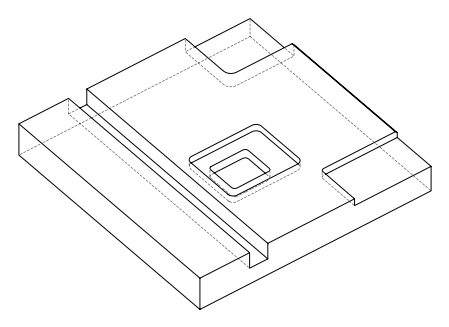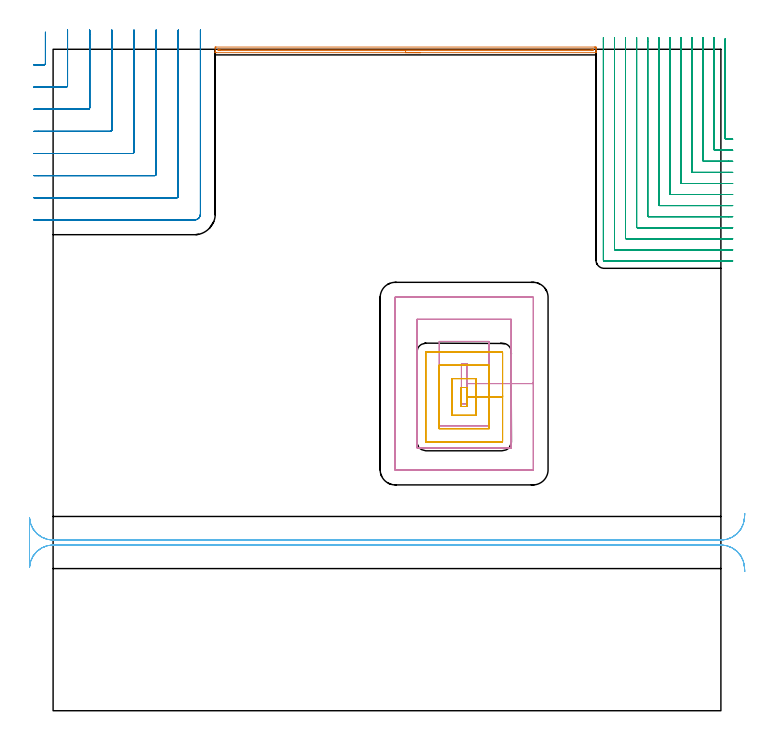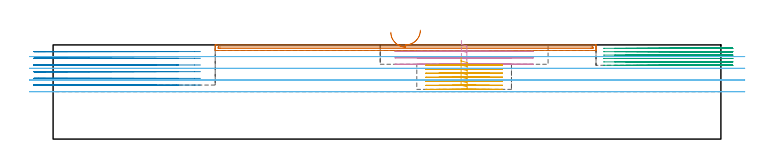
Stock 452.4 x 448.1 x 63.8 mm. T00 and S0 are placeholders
(PLAN: 6 operations, 5 tool changes, 65.8 min)
(1 AREA_MILL | FG_CHAMFER_SURFACE | UGT0205_001 | 4.28 min | 1897 mm3)
(2 MILL_CORNER_NOTCH_RECTANGULAR | CORNER_NOTCH_RECTANGULAR | UGT0201_094 | Follow Part, ap 5, ae 75% | 14.32 min | 373976 mm3)
(3 MILL_CORNER_NOTCH_RECTANGULAR_1 | CORNER_NOTCH_RECTANGULAR_1 | NXT0201_013 | Follow Part, ap 2.5, ae 75% | 24.47 min | 173154 mm3)
(4 MILL_RECTANGULAR_POCKET | POCKET_RECTANGULAR_STRAIGHT | UGT0201_094 | Follow Part, ap 5, ae 75% | 6.43 min | 203223 mm3)
(5 MILL_RECTANGULAR_POCKET_1 | POCKET_RECTANGULAR_STRAIGHT_1 | NXT0201_011 | Follow Part, ap 3, ae 75% | 7.93 min | 78884 mm3)
(6 MILL_RECTANGULAR_SLOT | SLOT_RECTANGULAR | UGT0201_004 | Follow Part, ap 8, ae 75% | 8.39 min | 506254 mm3)
(TOOL UGT0205_001 | Chamfer Mill 20 x 3 x 45 deg. | D20 FL50 Z2)
(TOOL UGT0201_094 | End mill 20 mm | D20 FL38 Z4)
(TOOL NXT0201_013 | ENDMILL 10mm | D10 FL30 Z4)
(TOOL NXT0201_011 | ENDMILL 12mm [2P460-1200-NA 1630] | D12 FL38 Z6)
(TOOL UGT0201_004 | End Mill 32 mm | D32 FL53 Z6)
(OP 1 AREA_MILL)
G17 G21 G94 G90
T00 M6
G54
G17 G0 G90 X248.8 Y445.803 S1061 M3
G43 Z73.8 H0
Z73.797
G94 G1 X248.762 Z72.925 F250.
X248.648 Z72.061
X248.459 Z71.209
X248.197 Z70.377
X247.863 Z69.571
X247.46 Z68.797
X246.992 Z68.061
X246.46 Z67.369
X245.871 Z66.726
X245.228 Z66.137
X244.536 Z65.606
X243.8 Z65.137
X243.026 Z64.734
X242.22 Z64.4
X241.388 Z64.138
X240.536 Z63.949
X239.672 Z63.835
X238.8 Z63.797
X110.393 Y445.802 Z63.798
X109.949 Y445.804 Z63.796
X109.893 Y445.802 Z63.794
X109.809 Y445.818 Z63.773
X109.803 Y445.83 Z63.761
X109.8 Y445.84 Z63.75
Y446.179 Z63.42
Y446.661 Z62.938
Y447.256 Z62.339
Y448.443 Z61.154
X109.803 Y449.035 Z60.559
X109.807 Y449.59 Z60.004
X109.836 Y449.592 Z60.003
X110.395 Y449.6 Z60.
X366.639
X367.205 Y449.599 Z60.001
X367.764 Y449.592 Z60.003
X367.793 Y449.59 Z60.004
X367.8 Y449.035 Z60.559
Y448.443 Z61.154
Y448.145 Z61.451
Y447.553 Z62.043
Y447.256 Z62.339
Y446.661 Z62.938
Y446.179 Z63.42
Y445.84 Z63.75
Y445.811 Z63.779
X367.707 Y445.804 Z63.792
X367.691 Y445.803 Z63.794
X367.653 Y445.804 Z63.796
X238.8 Y445.803 Z63.797
Y447.217 Z62.383
X113.11 Y447.216 Z62.384
X112.216 Y447.218 Z62.382
X112.178 Y447.22 Z62.38
X111.81 Y447.256 Z62.344
X111.805 Y447.628 Z61.972
X111.81 Y448.145 Z61.455
X112.142 Y448.181 Z61.419
X112.178 Y448.183 Z61.417
X113.03 Y448.186 Z61.414
X364.489
X365.384 Y448.183 Z61.417
X365.422 Y448.181 Z61.419
X365.79 Y448.145 Z61.455
X365.795 Y447.773 Z61.827
X365.79 Y447.256 Z62.344
X365.455 Y447.223 Z62.377
X365.422 Y447.221 Z62.379
X364.567 Y447.219 Z62.381
X238.8 Y447.217 Z62.383
X237.928 Z62.421
X237.063 Z62.535
X236.212 Z62.724
X235.38 Z62.986
X234.574 Z63.32
X233.8 Z63.723
X233.064 Z64.191
X232.372 Z64.723
X231.729 Z65.312
X231.14 Z65.955
X230.608 Z66.647
X230.14 Z67.383
X229.737 Z68.157
X229.403 Z68.963
X229.141 Z69.795
X228.952 Z70.647
X228.838 Z71.512
X228.8 Z72.383
G0 Z73.8
M5
M2
(OP 2 MILL_CORNER_NOTCH_RECTANGULAR)
G17 G21 G94 G90
T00 M6
G54
G17 G0 G90 X-13. Y437.5 S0 M3
G43 Z73.8 H0
Z59.267
G94 G1 X-10. F250.
X-6.192 F500.
G3 X-5.2 Y438.492 R1.
G1 Y456.642
Y459.642 F250.
G0 Z73.8
X-13. Y422.5
Z59.267
G1 X-10.
X8.807 F500.
G3 X9.8 Y423.493 R1.
G1 Y458.1
Y461.1 F250.
G0 Z73.8
X-13. Y407.5
Z59.267
G1 X-10.
X23.807 F500.
G3 X24.8 Y408.493 R1.
G1 Y458.1
Y461.1 F250.
G0 Z73.8
X-13. Y392.5
Z59.267
G1 X-10.
X38.806 F500.
G3 X39.8 Y393.494 R1.
G1 Y458.1
Y461.1 F250.
G0 Z73.8
X-13. Y377.5
Z59.267
G1 X-10.
X53.806 F500.
G3 X54.8 Y378.494 R1.
G1 Y458.1
Y461.1 F250.
G0 Z73.8
X-13. Y362.5
Z59.267
G1 X-10.
X68.805 F500.
G3 X69.8 Y363.495 R1.
G1 Y458.1
Y461.1 F250.
G0 Z73.8
X-13. Y347.5
Z59.267
G1 X-10.
X83.805 F500.
G3 X84.8 Y348.495 R1.
G1 Y458.1
Y461.1 F250.
G0 Z73.8
X-13. Y332.5
Z59.267
G1 X-10.
X95.8 F500.
G3 X99.8 Y336.5 R4.
G1 Y458.1
Y461.1 F250.
G0 Z73.8
X-13. Y437.5
Z54.733
G1 X-10.
X-6.192 F500.
G3 X-5.2 Y438.492 R1.
G1 Y456.642
Y459.642 F250.
G0 Z73.8
X-13. Y422.5
Z54.733
G1 X-10.
X8.807 F500.
G3 X9.8 Y423.493 R1.
G1 Y458.1
Y461.1 F250.
G0 Z73.8
X-13. Y407.5
Z54.733
G1 X-10.
X23.807 F500.
G3 X24.8 Y408.493 R1.
G1 Y458.1
Y461.1 F250.
G0 Z73.8
X-13. Y392.5
Z54.733
G1 X-10.
X38.806 F500.
G3 X39.8 Y393.494 R1.
G1 Y458.1
Y461.1 F250.
G0 Z73.8
X-13. Y377.5
Z54.733
G1 X-10.
X53.806 F500.
G3 X54.8 Y378.494 R1.
G1 Y458.1
Y461.1 F250.
G0 Z73.8
X-13. Y362.5
Z54.733
G1 X-10.
X68.805 F500.
G3 X69.8 Y363.495 R1.
G1 Y458.1
Y461.1 F250.
G0 Z73.8
X-13. Y347.5
Z54.733
G1 X-10.
X83.805 F500.
G3 X84.8 Y348.495 R1.
G1 Y458.1
Y461.1 F250.
G0 Z73.8
X-13. Y332.5
Z54.733
G1 X-10.
X95.8 F500.
G3 X99.8 Y336.5 R4.
G1 Y458.1
Y461.1 F250.
G0 Z73.8
X-13. Y437.5
Z50.2
G1 X-10.
X-6.192 F500.
G3 X-5.2 Y438.492 R1.
G1 Y456.642
Y459.642 F250.
G0 Z73.8
X-13. Y422.5
Z50.2
G1 X-10.
X8.807 F500.
G3 X9.8 Y423.493 R1.
G1 Y458.1
Y461.1 F250.
G0 Z73.8
X-13. Y407.5
Z50.2
G1 X-10.
X23.807 F500.
G3 X24.8 Y408.493 R1.
G1 Y458.1
Y461.1 F250.
G0 Z73.8
X-13. Y392.5
Z50.2
G1 X-10.
X38.806 F500.
G3 X39.8 Y393.494 R1.
G1 Y458.1
Y461.1 F250.
G0 Z73.8
X-13. Y377.5
Z50.2
G1 X-10.
X53.806 F500.
G3 X54.8 Y378.494 R1.
G1 Y458.1
Y461.1 F250.
G0 Z73.8
X-13. Y362.5
Z50.2
G1 X-10.
X68.805 F500.
G3 X69.8 Y363.495 R1.
G1 Y458.1
Y461.1 F250.
G0 Z73.8
X-13. Y347.5
Z50.2
G1 X-10.
X83.805 F500.
G3 X84.8 Y348.495 R1.
G1 Y458.1
Y461.1 F250.
G0 Z73.8
X-13. Y332.5
Z50.2
G1 X-10.
X95.8 F500.
G3 X99.8 Y336.5 R4.
G1 Y458.1
Y461.1 F250.
G0 Z73.8
X-13. Y437.5
Z45.667
G1 X-10.
X-6.192 F500.
G3 X-5.2 Y438.492 R1.
G1 Y456.642
Y459.642 F250.
G0 Z73.8
X-13. Y422.5
Z45.667
G1 X-10.
X8.807 F500.
G3 X9.8 Y423.493 R1.
G1 Y458.1
Y461.1 F250.
G0 Z73.8
X-13. Y407.5
Z45.667
G1 X-10.
X23.807 F500.
G3 X24.8 Y408.493 R1.
G1 Y458.1
Y461.1 F250.
G0 Z73.8
X-13. Y392.5
Z45.667
G1 X-10.
X38.806 F500.
G3 X39.8 Y393.494 R1.
G1 Y458.1
Y461.1 F250.
G0 Z73.8
X-13. Y377.5
Z45.667
G1 X-10.
X53.806 F500.
G3 X54.8 Y378.494 R1.
G1 Y458.1
Y461.1 F250.
G0 Z73.8
X-13. Y362.5
Z45.667
G1 X-10.
X68.805 F500.
G3 X69.8 Y363.495 R1.
G1 Y458.1
Y461.1 F250.
G0 Z73.8
X-13. Y347.5
Z45.667
G1 X-10.
X83.805 F500.
G3 X84.8 Y348.495 R1.
G1 Y458.1
Y461.1 F250.
G0 Z73.8
X-13. Y332.5
Z45.667
G1 X-10.
X95.8 F500.
G3 X99.8 Y336.5 R4.
G1 Y458.1
Y461.1 F250.
G0 Z73.8
X-13. Y437.5
Z41.133
G1 X-10.
X-6.192 F500.
G3 X-5.2 Y438.492 R1.
G1 Y456.642
Y459.642 F250.
G0 Z73.8
X-13. Y422.5
Z41.133
G1 X-10.
X8.807 F500.
G3 X9.8 Y423.493 R1.
G1 Y458.1
Y461.1 F250.
G0 Z73.8
X-13. Y407.5
Z41.133
G1 X-10.
X23.807 F500.
G3 X24.8 Y408.493 R1.
G1 Y458.1
Y461.1 F250.
G0 Z73.8
X-13. Y392.5
Z41.133
G1 X-10.
X38.806 F500.
G3 X39.8 Y393.494 R1.
G1 Y458.1
Y461.1 F250.
G0 Z73.8
X-13. Y377.5
Z41.133
G1 X-10.
X53.806 F500.
G3 X54.8 Y378.494 R1.
G1 Y458.1
Y461.1 F250.
G0 Z73.8
X-13. Y362.5
Z41.133
G1 X-10.
X68.805 F500.
G3 X69.8 Y363.495 R1.
G1 Y458.1
Y461.1 F250.
G0 Z73.8
X-13. Y347.5
Z41.133
G1 X-10.
X83.805 F500.
G3 X84.8 Y348.495 R1.
G1 Y458.1
Y461.1 F250.
G0 Z73.8
X-13. Y332.5
Z41.133
G1 X-10.
X95.8 F500.
G3 X99.8 Y336.5 R4.
G1 Y458.1
Y461.1 F250.
G0 Z73.8
X-13. Y437.5
Z36.6
G1 X-10.
X-6.192 F500.
G3 X-5.2 Y438.492 R1.
G1 Y456.642
Y459.642 F250.
G0 Z73.8
X-13. Y422.5
Z36.6
G1 X-10.
X8.807 F500.
G3 X9.8 Y423.493 R1.
G1 Y458.1
Y461.1 F250.
G0 Z73.8
X-13. Y407.5
Z36.6
G1 X-10.
X23.807 F500.
G3 X24.8 Y408.493 R1.
G1 Y458.1
Y461.1 F250.
G0 Z73.8
X-13. Y392.5
Z36.6
G1 X-10.
X38.806 F500.
G3 X39.8 Y393.494 R1.
G1 Y458.1
Y461.1 F250.
G0 Z73.8
X-13. Y377.5
Z36.6
G1 X-10.
X53.806 F500.
G3 X54.8 Y378.494 R1.
G1 Y458.1
Y461.1 F250.
G0 Z73.8
X-13. Y362.5
Z36.6
G1 X-10.
X68.805 F500.
G3 X69.8 Y363.495 R1.
G1 Y458.1
Y461.1 F250.
G0 Z73.8
X-13. Y347.5
Z36.6
G1 X-10.
X83.805 F500.
G3 X84.8 Y348.495 R1.
G1 Y458.1
Y461.1 F250.
G0 Z73.8
X-13. Y332.5
Z36.6
G1 X-10.
X95.8 F500.
G3 X99.8 Y336.5 R4.
G1 Y458.1
Y461.1 F250.
G0 Z73.8
M5
M2
(OP 3 MILL_CORNER_NOTCH_RECTANGULAR_1)
G17 G21 G94 G90
T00 M6
G54
G17 G0 G90 X455.3 Y455.173 S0 M3
G43 Z73.8 H0
Z61.5
G94 G1 Y452.173 F250.
Y387.694 F500.
G3 X455.794 Y387.2 R0.5
G1 X457.4
X460.4 F250.
G0 Z73.8
X447.8 Y456.1
Z61.5
G1 Y453.1
Y380.194 F500.
G3 X448.294 Y379.7 R0.5
G1 X457.4
X460.4 F250.
G0 Z73.8
X440.3 Y456.1
Z61.5
G1 Y453.1
Y372.694 F500.
G3 X440.794 Y372.2 R0.5
G1 X457.4
X460.4 F250.
G0 Z73.8
X432.8 Y456.1
Z61.5
G1 Y453.1
Y365.195 F500.
G3 X433.295 Y364.7 R0.5
G1 X457.4
X460.4 F250.
G0 Z73.8
X425.3 Y456.1
Z61.5
G1 Y453.1
Y357.695 F500.
G3 X425.795 Y357.2 R0.5
G1 X457.4
X460.4 F250.
G0 Z73.8
X417.8 Y456.1
Z61.5
G1 Y453.1
Y350.195 F500.
G3 X418.295 Y349.7 R0.5
G1 X457.4
X460.4 F250.
G0 Z73.8
X410.3 Y456.1
Z61.5
G1 Y453.1
Y342.695 F500.
G3 X410.795 Y342.2 R0.5
G1 X457.4
X460.4 F250.
G0 Z73.8
X402.8 Y456.1
Z61.5
G1 Y453.1
Y335.196 F500.
G3 X403.296 Y334.7 R0.5
G1 X457.4
X460.4 F250.
G0 Z73.8
X395.3 Y456.1
Z61.5
G1 Y453.1
Y327.696 F500.
G3 X395.796 Y327.2 R0.5
G1 X457.4
X460.4 F250.
G0 Z73.8
X387.8 Y456.1
Z61.5
G1 Y453.1
Y320.196 F500.
G3 X388.296 Y319.7 R0.5
G1 X457.4
X460.4 F250.
G0 Z73.8
X380.3 Y456.1
Z61.5
G1 Y453.1
Y312.696 F500.
G3 X380.796 Y312.2 R0.5
G1 X457.4
X460.4 F250.
G0 Z73.8
X372.8 Y456.1
Z61.5
G1 Y453.1
Y305.2 F500.
G3 X373.3 Y304.7 R0.5
G1 X457.4
X460.4 F250.
G0 Z73.8
X455.3 Y455.173
Z59.2
G1 Y452.173
Y387.694 F500.
G3 X455.794 Y387.2 R0.5
G1 X457.4
X460.4 F250.
G0 Z73.8
X447.8 Y456.1
Z59.2
G1 Y453.1
Y380.194 F500.
G3 X448.294 Y379.7 R0.5
G1 X457.4
X460.4 F250.
G0 Z73.8
X440.3 Y456.1
Z59.2
G1 Y453.1
Y372.694 F500.
G3 X440.794 Y372.2 R0.5
G1 X457.4
X460.4 F250.
G0 Z73.8
X432.8 Y456.1
Z59.2
G1 Y453.1
Y365.195 F500.
G3 X433.295 Y364.7 R0.5
G1 X457.4
X460.4 F250.
G0 Z73.8
X425.3 Y456.1
Z59.2
G1 Y453.1
Y357.695 F500.
G3 X425.795 Y357.2 R0.5
G1 X457.4
X460.4 F250.
G0 Z73.8
X417.8 Y456.1
Z59.2
G1 Y453.1
Y350.195 F500.
G3 X418.295 Y349.7 R0.5
G1 X457.4
X460.4 F250.
G0 Z73.8
X410.3 Y456.1
Z59.2
G1 Y453.1
Y342.695 F500.
G3 X410.795 Y342.2 R0.5
G1 X457.4
X460.4 F250.
G0 Z73.8
X402.8 Y456.1
Z59.2
G1 Y453.1
Y335.196 F500.
G3 X403.296 Y334.7 R0.5
G1 X457.4
X460.4 F250.
G0 Z73.8
X395.3 Y456.1
Z59.2
G1 Y453.1
Y327.696 F500.
G3 X395.796 Y327.2 R0.5
G1 X457.4
X460.4 F250.
G0 Z73.8
X387.8 Y456.1
Z59.2
G1 Y453.1
Y320.196 F500.
G3 X388.296 Y319.7 R0.5
G1 X457.4
X460.4 F250.
G0 Z73.8
X380.3 Y456.1
Z59.2
G1 Y453.1
Y312.696 F500.
G3 X380.796 Y312.2 R0.5
G1 X457.4
X460.4 F250.
G0 Z73.8
X372.8 Y456.1
Z59.2
G1 Y453.1
Y305.2 F500.
G3 X373.3 Y304.7 R0.5
G1 X457.4
X460.4 F250.
G0 Z73.8
X455.3 Y455.173
Z56.9
G1 Y452.173
Y387.694 F500.
G3 X455.794 Y387.2 R0.5
G1 X457.4
X460.4 F250.
G0 Z73.8
X447.8 Y456.1
Z56.9
G1 Y453.1
Y380.194 F500.
G3 X448.294 Y379.7 R0.5
G1 X457.4
X460.4 F250.
G0 Z73.8
X440.3 Y456.1
Z56.9
G1 Y453.1
Y372.694 F500.
G3 X440.794 Y372.2 R0.5
G1 X457.4
X460.4 F250.
G0 Z73.8
X432.8 Y456.1
Z56.9
G1 Y453.1
Y365.195 F500.
G3 X433.295 Y364.7 R0.5
G1 X457.4
X460.4 F250.
G0 Z73.8
X425.3 Y456.1
Z56.9
G1 Y453.1
Y357.695 F500.
G3 X425.795 Y357.2 R0.5
G1 X457.4
X460.4 F250.
G0 Z73.8
X417.8 Y456.1
Z56.9
G1 Y453.1
Y350.195 F500.
G3 X418.295 Y349.7 R0.5
G1 X457.4
X460.4 F250.
G0 Z73.8
X410.3 Y456.1
Z56.9
G1 Y453.1
Y342.695 F500.
G3 X410.795 Y342.2 R0.5
G1 X457.4
X460.4 F250.
G0 Z73.8
X402.8 Y456.1
Z56.9
G1 Y453.1
Y335.196 F500.
G3 X403.296 Y334.7 R0.5
G1 X457.4
X460.4 F250.
G0 Z73.8
X395.3 Y456.1
Z56.9
G1 Y453.1
Y327.696 F500.
G3 X395.796 Y327.2 R0.5
G1 X457.4
X460.4 F250.
G0 Z73.8
X387.8 Y456.1
Z56.9
G1 Y453.1
Y320.196 F500.
G3 X388.296 Y319.7 R0.5
G1 X457.4
X460.4 F250.
G0 Z73.8
X380.3 Y456.1
Z56.9
G1 Y453.1
Y312.696 F500.
G3 X380.796 Y312.2 R0.5
G1 X457.4
X460.4 F250.
G0 Z73.8
X372.8 Y456.1
Z56.9
G1 Y453.1
Y305.2 F500.
G3 X373.3 Y304.7 R0.5
G1 X457.4
X460.4 F250.
G0 Z73.8
X455.3 Y455.173
Z54.6
G1 Y452.173
Y387.694 F500.
G3 X455.794 Y387.2 R0.5
G1 X457.4
X460.4 F250.
G0 Z73.8
X447.8 Y456.1
Z54.6
G1 Y453.1
Y380.194 F500.
G3 X448.294 Y379.7 R0.5
G1 X457.4
X460.4 F250.
G0 Z73.8
X440.3 Y456.1
Z54.6
G1 Y453.1
Y372.694 F500.
G3 X440.794 Y372.2 R0.5
G1 X457.4
X460.4 F250.
G0 Z73.8
X432.8 Y456.1
Z54.6
G1 Y453.1
Y365.195 F500.
G3 X433.295 Y364.7 R0.5
G1 X457.4
X460.4 F250.
G0 Z73.8
X425.3 Y456.1
Z54.6
G1 Y453.1
Y357.695 F500.
G3 X425.795 Y357.2 R0.5
G1 X457.4
X460.4 F250.
G0 Z73.8
X417.8 Y456.1
Z54.6
G1 Y453.1
Y350.195 F500.
G3 X418.295 Y349.7 R0.5
G1 X457.4
X460.4 F250.
G0 Z73.8
X410.3 Y456.1
Z54.6
G1 Y453.1
Y342.695 F500.
G3 X410.795 Y342.2 R0.5
G1 X457.4
X460.4 F250.
G0 Z73.8
X402.8 Y456.1
Z54.6
G1 Y453.1
Y335.196 F500.
G3 X403.296 Y334.7 R0.5
G1 X457.4
X460.4 F250.
G0 Z73.8
X395.3 Y456.1
Z54.6
G1 Y453.1
Y327.696 F500.
G3 X395.796 Y327.2 R0.5
G1 X457.4
X460.4 F250.
G0 Z73.8
X387.8 Y456.1
Z54.6
G1 Y453.1
Y320.196 F500.
G3 X388.296 Y319.7 R0.5
G1 X457.4
X460.4 F250.
G0 Z73.8
X380.3 Y456.1
Z54.6
G1 Y453.1
Y312.696 F500.
G3 X380.796 Y312.2 R0.5
G1 X457.4
X460.4 F250.
G0 Z73.8
X372.8 Y456.1
Z54.6
G1 Y453.1
Y305.2 F500.
G3 X373.3 Y304.7 R0.5
G1 X457.4
X460.4 F250.
G0 Z73.8
X455.3 Y455.173
Z52.3
G1 Y452.173
Y387.694 F500.
G3 X455.794 Y387.2 R0.5
G1 X457.4
X460.4 F250.
G0 Z73.8
X447.8 Y456.1
Z52.3
G1 Y453.1
Y380.194 F500.
G3 X448.294 Y379.7 R0.5
G1 X457.4
X460.4 F250.
G0 Z73.8
X440.3 Y456.1
Z52.3
G1 Y453.1
Y372.694 F500.
G3 X440.794 Y372.2 R0.5
G1 X457.4
X460.4 F250.
G0 Z73.8
X432.8 Y456.1
Z52.3
G1 Y453.1
Y365.195 F500.
G3 X433.295 Y364.7 R0.5
G1 X457.4
X460.4 F250.
G0 Z73.8
X425.3 Y456.1
Z52.3
G1 Y453.1
Y357.695 F500.
G3 X425.795 Y357.2 R0.5
G1 X457.4
X460.4 F250.
G0 Z73.8
X417.8 Y456.1
Z52.3
G1 Y453.1
Y350.195 F500.
G3 X418.295 Y349.7 R0.5
G1 X457.4
X460.4 F250.
G0 Z73.8
X410.3 Y456.1
Z52.3
G1 Y453.1
Y342.695 F500.
G3 X410.795 Y342.2 R0.5
G1 X457.4
X460.4 F250.
G0 Z73.8
X402.8 Y456.1
Z52.3
G1 Y453.1
Y335.196 F500.
G3 X403.296 Y334.7 R0.5
G1 X457.4
X460.4 F250.
G0 Z73.8
X395.3 Y456.1
Z52.3
G1 Y453.1
Y327.696 F500.
G3 X395.796 Y327.2 R0.5
G1 X457.4
X460.4 F250.
G0 Z73.8
X387.8 Y456.1
Z52.3
G1 Y453.1
Y320.196 F500.
G3 X388.296 Y319.7 R0.5
G1 X457.4
X460.4 F250.
G0 Z73.8
X380.3 Y456.1
Z52.3
G1 Y453.1
Y312.696 F500.
G3 X380.796 Y312.2 R0.5
G1 X457.4
X460.4 F250.
G0 Z73.8
X372.8 Y456.1
Z52.3
G1 Y453.1
Y305.2 F500.
G3 X373.3 Y304.7 R0.5
G1 X457.4
X460.4 F250.
G0 Z73.8
X455.3 Y455.173
Z50.
G1 Y452.173
Y387.694 F500.
G3 X455.794 Y387.2 R0.5
G1 X457.4
X460.4 F250.
G0 Z73.8
X447.8 Y456.1
Z50.
G1 Y453.1
Y380.194 F500.
G3 X448.294 Y379.7 R0.5
G1 X457.4
X460.4 F250.
G0 Z73.8
X440.3 Y456.1
Z50.
G1 Y453.1
Y372.694 F500.
G3 X440.794 Y372.2 R0.5
G1 X457.4
X460.4 F250.
G0 Z73.8
X432.8 Y456.1
Z50.
G1 Y453.1
Y365.195 F500.
G3 X433.295 Y364.7 R0.5
G1 X457.4
X460.4 F250.
G0 Z73.8
X425.3 Y456.1
Z50.
G1 Y453.1
Y357.695 F500.
G3 X425.795 Y357.2 R0.5
G1 X457.4
X460.4 F250.
G0 Z73.8
X417.8 Y456.1
Z50.
G1 Y453.1
Y350.195 F500.
G3 X418.295 Y349.7 R0.5
G1 X457.4
X460.4 F250.
G0 Z73.8
X410.3 Y456.1
Z50.
G1 Y453.1
Y342.695 F500.
G3 X410.795 Y342.2 R0.5
G1 X457.4
X460.4 F250.
G0 Z73.8
X402.8 Y456.1
Z50.
G1 Y453.1
Y335.196 F500.
G3 X403.296 Y334.7 R0.5
G1 X457.4
X460.4 F250.
G0 Z73.8
X395.3 Y456.1
Z50.
G1 Y453.1
Y327.696 F500.
G3 X395.796 Y327.2 R0.5
G1 X457.4
X460.4 F250.
G0 Z73.8
X387.8 Y456.1
Z50.
G1 Y453.1
Y320.196 F500.
G3 X388.296 Y319.7 R0.5
G1 X457.4
X460.4 F250.
G0 Z73.8
X380.3 Y456.1
Z50.
G1 Y453.1
Y312.696 F500.
G3 X380.796 Y312.2 R0.5
G1 X457.4
X460.4 F250.
G0 Z73.8
X372.8 Y456.1
Z50.
G1 Y453.1
Y305.2 F500.
G3 X373.3 Y304.7 R0.5
G1 X457.4
X460.4 F250.
G0 Z73.8
M5
M2
(OP 4 MILL_RECTANGULAR_POCKET)
G17 G21 G94 G90
T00 M6
G54
G17 G0 G90 X276.6 Y218.193 S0 M3
G43 Z73.8 H0
Z66.8
G94 G1 Y208. Z64.069 F250.
X280.3 Z63.077
Y221.6 Z59.433
Y235.2 F500.
X276.6
Y208.
X280.3
Y221.6
X295.3
Y250.2
X261.6
Y193.
X295.3
Y221.6
X310.3
Y265.2
X246.6
Y178.
X310.3
Y221.6
X325.3
Y280.
G3 X325.1 Y280.2 R0.2
G1 X231.8
G3 X231.6 Y280. R0.2
G1 Y163.2
G3 X231.8 Y163. R0.2
G1 X325.1
G3 X325.3 Y163.2 R0.2
G1 Y221.6
Y222.6
G0 X276.6 Y218.193 Z62.433
G1 Y208. Z59.702 F250.
X280.3 Z58.711
Y221.6 Z55.067
Y235.2 F500.
X276.6
Y208.
X280.3
Y221.6
X295.3
Y250.2
X261.6
Y193.
X295.3
Y221.6
X310.3
Y265.2
X246.6
Y178.
X310.3
Y221.6
X325.3
Y280.
G3 X325.1 Y280.2 R0.2
G1 X231.8
G3 X231.6 Y280. R0.2
G1 Y163.2
G3 X231.8 Y163. R0.2
G1 X325.1
G3 X325.3 Y163.2 R0.2
G1 Y221.6
Y222.6
G0 X276.6 Y218.193 Z58.067
G1 Y208. Z55.336 F250.
X280.3 Z54.344
Y221.6 Z50.7
Y235.2 F500.
X276.6
Y208.
X280.3
Y221.6
X295.3
Y250.2
X261.6
Y193.
X295.3
Y221.6
X310.3
Y265.2
X246.6
Y178.
X310.3
Y221.6
X325.3
Y280.
G3 X325.1 Y280.2 R0.2
G1 X231.8
G3 X231.6 Y280. R0.2
G1 Y163.2
G3 X231.8 Y163. R0.2
G1 X325.1
G3 X325.3 Y163.2 R0.2
G1 Y221.6
Y222.6
G0 Z73.8
M5
M2
(OP 5 MILL_RECTANGULAR_POCKET_1)
G17 G21 G94 G90
T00 M6
G54
G17 G0 G90 X276.4 Y216.958 S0 M3
G43 Z73.8 H1
Z55.854
G94 G1 Y206.1 Z52.945 F250.
X280.5 Z51.846
Y212.55 Z50.118
Y219. F500.
X276.4
Y206.1
X280.5
Y212.55
X286.5
Y225.
X270.4
Y200.1
X286.5
Y212.55
X295.5
Y234.
X261.4
Y191.1
X295.5
Y212.55
X304.5
Y242.7
G3 X304.2 Y243. R0.3
G1 X252.7
G3 X252.4 Y242.7 R0.3
G1 Y182.4
G3 X252.7 Y182.1 R0.3
G1 X304.2
G3 X304.5 Y182.4 R0.3
G1 Y212.55
Y213.55
G0 X276.4 Y216.958 Z53.118
G1 Y206.1 Z50.209 F250.
X280.5 Z49.11
Y212.55 Z47.382
Y219. F500.
X276.4
Y206.1
X280.5
Y212.55
X286.5
Y225.
X270.4
Y200.1
X286.5
Y212.55
X295.5
Y234.
X261.4
Y191.1
X295.5
Y212.55
X304.5
Y242.7
G3 X304.2 Y243. R0.3
G1 X252.7
G3 X252.4 Y242.7 R0.3
G1 Y182.4
G3 X252.7 Y182.1 R0.3
G1 X304.2
G3 X304.5 Y182.4 R0.3
G1 Y212.55
Y213.55
G0 X276.4 Y216.958 Z50.382
G1 Y206.1 Z47.472 F250.
X280.5 Z46.374
Y212.55 Z44.645
Y219. F500.
X276.4
Y206.1
X280.5
Y212.55
X286.5
Y225.
X270.4
Y200.1
X286.5
Y212.55
X295.5
Y234.
X261.4
Y191.1
X295.5
Y212.55
X304.5
Y242.7
G3 X304.2 Y243. R0.3
G1 X252.7
G3 X252.4 Y242.7 R0.3
G1 Y182.4
G3 X252.7 Y182.1 R0.3
G1 X304.2
G3 X304.5 Y182.4 R0.3
G1 Y212.55
Y213.55
G0 X276.4 Y216.958 Z47.645
G1 Y206.1 Z44.736 F250.
X280.5 Z43.637
Y212.55 Z41.909
Y219. F500.
X276.4
Y206.1
X280.5
Y212.55
X286.5
Y225.
X270.4
Y200.1
X286.5
Y212.55
X295.5
Y234.
X261.4
Y191.1
X295.5
Y212.55
X304.5
Y242.7
G3 X304.2 Y243. R0.3
G1 X252.7
G3 X252.4 Y242.7 R0.3
G1 Y182.4
G3 X252.7 Y182.1 R0.3
G1 X304.2
G3 X304.5 Y182.4 R0.3
G1 Y212.55
Y213.55
G0 X276.4 Y216.958 Z44.909
G1 Y206.1 Z42. F250.
X280.5 Z40.901
Y212.55 Z39.173
Y219. F500.
X276.4
Y206.1
X280.5
Y212.55
X286.5
Y225.
X270.4
Y200.1
X286.5
Y212.55
X295.5
Y234.
X261.4
Y191.1
X295.5
Y212.55
X304.5
Y242.7
G3 X304.2 Y243. R0.3
G1 X252.7
G3 X252.4 Y242.7 R0.3
G1 Y182.4
G3 X252.7 Y182.1 R0.3
G1 X304.2
G3 X304.5 Y182.4 R0.3
G1 Y212.55
Y213.55
G0 X276.4 Y216.958 Z42.173
G1 Y206.1 Z39.263 F250.
X280.5 Z38.165
Y212.55 Z36.436
Y219. F500.
X276.4
Y206.1
X280.5
Y212.55
X286.5
Y225.
X270.4
Y200.1
X286.5
Y212.55
X295.5
Y234.
X261.4
Y191.1
X295.5
Y212.55
X304.5
Y242.7
G3 X304.2 Y243. R0.3
G1 X252.7
G3 X252.4 Y242.7 R0.3
G1 Y182.4
G3 X252.7 Y182.1 R0.3
G1 X304.2
G3 X304.5 Y182.4 R0.3
G1 Y212.55
Y213.55
G0 X276.4 Y216.958 Z39.436
G1 Y206.1 Z36.527 F250.
X280.5 Z35.428
Y212.55 Z33.7
Y219. F500.
X276.4
Y206.1
X280.5
Y212.55
X286.5
Y225.
X270.4
Y200.1
X286.5
Y212.55
X295.5
Y234.
X261.4
Y191.1
X295.5
Y212.55
X304.5
Y242.7
G3 X304.2 Y243. R0.3
G1 X252.7
G3 X252.4 Y242.7 R0.3
G1 Y182.4
G3 X252.7 Y182.1 R0.3
G1 X304.2
G3 X304.5 Y182.4 R0.3
G1 Y212.55
Y213.55
G0 Z73.8
M5
M2
(OP 6 MILL_RECTANGULAR_SLOT)
G17 G21 G94 G90
T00 M6
G54
G17 G0 G90 X468.554 Y133.615 S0 M3
G43 Z73.8 H0
Z55.875
G94 G1 X468.37 Y130.621 F250.
G2 X452.4 Y115.6 R16. F500.
G1 X0.
G2 X-15.97 Y130.621 R16.
G1 X-16.
Y97.279
X-15.97
G2 X0. Y112.3 R16.
G1 X452.4
G2 X468.37 Y97.279 R16.
G1 X468.554 Y94.285 F250.
G0 Y133.615 Z47.95
G1 X468.37 Y130.621
G2 X452.4 Y115.6 R16. F500.
G1 X0.
G2 X-15.97 Y130.621 R16.
G1 X-16.
Y97.279
X-15.97
G2 X0. Y112.3 R16.
G1 X452.4
G2 X468.37 Y97.279 R16.
G1 X468.554 Y94.285 F250.
G0 Y133.615 Z40.025
G1 X468.37 Y130.621
G2 X452.4 Y115.6 R16. F500.
G1 X0.
G2 X-15.97 Y130.621 R16.
G1 X-16.
Y97.279
X-15.97
G2 X0. Y112.3 R16.
G1 X452.4
G2 X468.37 Y97.279 R16.
G1 X468.554 Y94.285 F250.
G0 Y133.615 Z32.1
G1 X468.37 Y130.621
G2 X452.4 Y115.6 R16. F500.
G1 X0.
G2 X-15.97 Y130.621 R16.
G1 X-16.
Y97.279
X-15.97
G2 X0. Y112.3 R16.
G1 X452.4
G2 X468.37 Y97.279 R16.
G1 X468.554 Y94.285 F250.
G0 Z73.8
M5
M2
